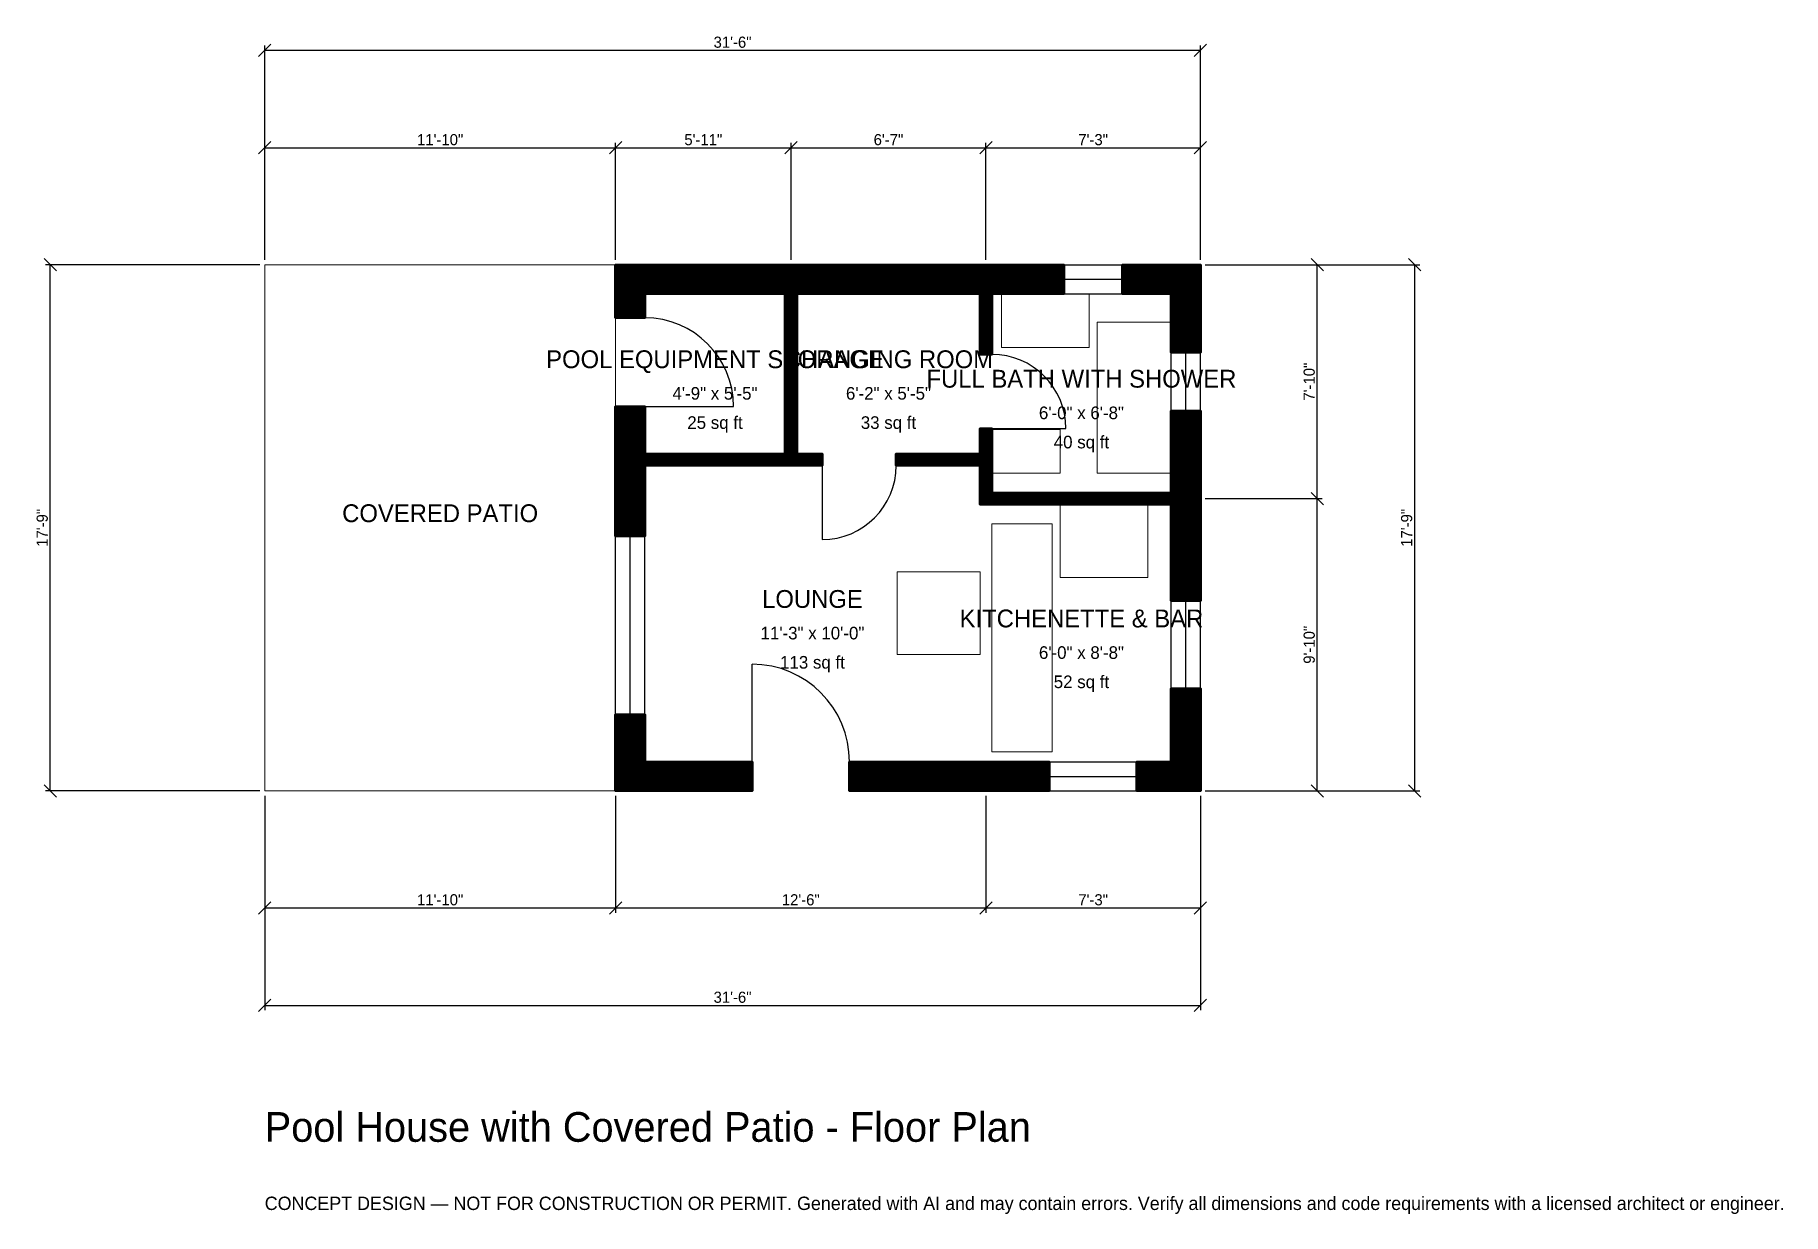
# Model space of a CAD drawing. Header units: inches. Extents: x -93 to 613, y -171 to 305.
import ezdxf
from ezdxf.enums import TextEntityAlignment as Align

# ---------------------------------------------------------------- set-up
doc = ezdxf.new("R2010")
doc.units = ezdxf.units.IN
doc.header["$MEASUREMENT"] = 0
doc.linetypes.add('DASHED', pattern=[0.6, 0.5, -0.1])
for name, color, linetype, lineweight in [('A-ANNO-DIMS', 1, 'Continuous', 13), ('A-ANNO-TEXT', 7, 'Continuous', 18), ('A-AREA-IDEN', 7, 'Continuous', 18), ('A-DOOR', 2, 'Continuous', 25), ('A-FLOR-FIXT', 9, 'Continuous', 13), ('A-FURN', 9, 'Continuous', 13), ('A-GLAZ', 4, 'Continuous', 25), ('A-SITE-PAVE', 8, 'Continuous', 13), ('A-WALL', 7, 'Continuous', 50), ('A-WALL-PATT', 8, 'Continuous', 13)]:
    doc.layers.add(name, color=color, linetype=linetype, lineweight=lineweight)
doc.dimstyles.new('PLAN', dxfattribs={"dimtxt": 4.5, "dimasz": 3, "dimexe": 2, "dimexo": 2, "dimgap": 1, "dimtad": 1, "dimdec": 0, "dimlunit": 4, "dimtsz": 2.5, "dimcen": 2.5, "dimclrd": 1, "dimclre": 1, "dimazin": 3, "dimtfac": 1, "dimtmove": 0, "dimatfit": 3})

msp = doc.modelspace()

# ---------------------------------------------------------------- hatches: boundary and pattern name
at = {"layer": 'A-WALL-PATT'}
h = msp.add_hatch(dxfattribs=at)
h.set_pattern_fill('ANSI31', color=8, scale=0.8)
h.paths.add_polyline_path([(153.5433, 0), (141.7323, 0), (141.7323, 0), (141.7322, 0), (141.7322, 11.811), (141.7323, 11.811), (141.7323, 30.9055), (153.5433, 30.9055), (153.5433, 11.811), (196.8504, 11.811), (196.8504, 0), (153.5433, 0), (153.5433, 0)])
h.paths.add_polyline_path([(141.7323, 127.9528), (141.7323, 131.4961), (141.7322, 131.4961), (141.7322, 136.2205), (141.7323, 136.2205), (141.7323, 139.7638), (141.7323, 155.315), (153.5433, 155.315), (153.5433, 139.7638), (153.5433, 136.2205), (210.2362, 136.2205), (210.2362, 200.7874), (206.6929, 200.7874), (153.5433, 200.7874), (153.5433, 191.1417), (141.7323, 191.1417), (141.7323, 200.7874), (141.7322, 200.7874), (141.7322, 212.5984), (141.7323, 212.5984), (141.7323, 212.5985), (153.5433, 212.5985), (153.5433, 212.5984), (206.6929, 212.5984), (210.2362, 212.5984), (210.2362, 212.5985), (214.9606, 212.5985), (214.9606, 212.5984), (218.5039, 212.5984), (285.4331, 212.5984), (288.9764, 212.5984), (288.9764, 212.5985), (293.7008, 212.5985), (293.7008, 212.5984), (297.2441, 212.5984), (322.8346, 212.5984), (322.8346, 200.7874), (297.2441, 200.7874), (293.7008, 200.7874), (293.7008, 176.378), (288.9764, 176.378), (288.9764, 200.7874), (285.4331, 200.7874), (218.5039, 200.7874), (214.9606, 200.7874), (214.9606, 136.2205), (225.1969, 136.2205), (225.1969, 131.4961), (214.9606, 131.4961), (210.2362, 131.4961), (153.5433, 131.4961), (153.5433, 127.9528), (153.5433, 102.9528), (141.7323, 102.9528), (141.7323, 127.9528)])
h.paths.add_polyline_path([(366.1417, 212.5984), (366.1417, 212.5985), (377.9528, 212.5985), (377.9528, 212.5984), (377.9528, 212.5984), (377.9528, 200.7874), (377.9528, 200.7874), (377.9528, 177.1654), (366.1417, 177.1654), (366.1417, 200.7874), (346.4567, 200.7874), (346.4567, 212.5984), (366.1417, 212.5984)])
h.paths.add_polyline_path([(377.9528, 124.0157), (377.9528, 120.4724), (377.9528, 120.4724), (377.9528, 115.748), (377.9528, 115.748), (377.9528, 112.2047), (377.9528, 76.7717), (366.1417, 76.7717), (366.1417, 112.2047), (366.1417, 115.748), (293.7008, 115.748), (288.9764, 115.748), (288.9764, 120.4724), (288.9764, 131.4961), (255.1181, 131.4961), (255.1181, 136.2205), (288.9764, 136.2205), (288.9764, 146.4567), (293.7008, 146.4567), (293.7008, 136.2205), (293.7008, 131.4961), (293.7008, 120.4724), (366.1417, 120.4724), (366.1417, 124.0157), (366.1417, 153.5433), (377.9528, 153.5433), (377.9528, 124.0157)])
h.paths.add_polyline_path([(377.9528, 11.811), (377.9528, 11.811), (377.9528, 0), (377.9528, 0), (377.9528, 0), (366.1417, 0), (366.1417, 0), (352.3622, 0), (352.3622, 11.811), (366.1417, 11.811), (366.1417, 41.3386), (377.9528, 41.3386), (377.9528, 11.811)])
h.paths.add_polyline_path([(297.2441, 0), (285.4331, 0), (236.2205, 0), (236.2205, 11.811), (285.4331, 11.811), (297.2441, 11.811), (316.9291, 11.811), (316.9291, 0), (297.2441, 0)])

# ---------------------------------------------------------------- linework, layer by layer
at = {"layer": 'A-DOOR'}
for p, q in [((153.5433, 155.315), (189.3701, 155.315)), ((293.7008, 146.4567), (323.622, 146.4567)), ((225.1969, 131.4961), (225.1969, 101.5748)), ((196.8504, 11.811), (196.8504, 51.1811))]:
    msp.add_line(p, q, dxfattribs=at)
for centre, radius, start, end in [((153.5433, 155.315), 35.8268, 0, 90), ((293.7008, 146.4567), 29.9213, 0, 90), ((225.1969, 131.4961), 29.9213, 270, 360), ((196.8504, 11.811), 39.3701, 0, 90)]:
    msp.add_arc(centre, radius, start, end, dxfattribs=at)
at = {"layer": 'A-FLOR-FIXT'}
for points in [[(297.6378, 179.1339), (333.0709, 179.1339), (333.0709, 200.7874), (297.6378, 200.7874)], [(336.2205, 128.3465), (366.1417, 128.3465), (366.1417, 189.3701), (336.2205, 189.3701)], [(293.7008, 128.3465), (321.2598, 128.3465), (321.2598, 146.063), (293.7008, 146.063)], [(293.7008, 15.748), (318.1102, 15.748), (318.1102, 107.874), (293.7008, 107.874)]]:
    msp.add_lwpolyline(points, close=True, dxfattribs=at)
at = {"layer": 'A-FURN'}
for points in [[(321.2598, 86.2205), (356.6929, 86.2205), (356.6929, 115.748), (321.2598, 115.748)], [(255.5118, 55.1181), (288.9764, 55.1181), (288.9764, 88.5827), (255.5118, 88.5827)]]:
    msp.add_lwpolyline(points, close=True, dxfattribs=at)
at = {"layer": 'A-GLAZ'}
for p, q in [((322.8346, 212.5984), (346.4567, 212.5984)), ((322.8346, 206.6929), (346.4567, 206.6929)), ((322.8346, 200.7874), (346.4567, 200.7874)), ((366.1417, 153.5433), (366.1417, 177.1654)), ((372.0472, 153.5433), (372.0472, 177.1654)), ((377.9528, 153.5433), (377.9528, 177.1654)), ((141.7323, 30.9055), (141.7323, 102.9528)), ((147.6378, 30.9055), (147.6378, 102.9528)), ((153.5433, 30.9055), (153.5433, 102.9528)), ((366.1417, 41.3386), (366.1417, 76.7717)), ((372.0472, 41.3386), (372.0472, 76.7717)), ((377.9528, 41.3386), (377.9528, 76.7717)), ((316.9291, 11.811), (352.3622, 11.811)), ((316.9291, 5.9055), (352.3622, 5.9055)), ((316.9291, 0), (352.3622, 0))]:
    msp.add_line(p, q, dxfattribs=at)
at = {"layer": 'A-SITE-PAVE', "linetype": 'DASHED'}
msp.add_lwpolyline([(0, 0), (141.7323, 0), (141.7323, 212.5984), (0, 212.5984)], close=True, dxfattribs=at)
at = {"layer": 'A-WALL'}
for points in [[(141.7323, 127.9528), (141.7323, 131.4961), (141.7322, 131.4961), (141.7322, 136.2205), (141.7323, 136.2205), (141.7323, 139.7638), (141.7323, 155.315), (153.5433, 155.315), (153.5433, 139.7638), (153.5433, 136.2205), (210.2362, 136.2205), (210.2362, 200.7874), (206.6929, 200.7874), (153.5433, 200.7874), (153.5433, 191.1417), (141.7323, 191.1417), (141.7323, 200.7874), (141.7322, 200.7874), (141.7322, 212.5984), (141.7323, 212.5984), (141.7323, 212.5985), (153.5433, 212.5985), (153.5433, 212.5984), (206.6929, 212.5984), (210.2362, 212.5984), (210.2362, 212.5985), (214.9606, 212.5985), (214.9606, 212.5984), (218.5039, 212.5984), (285.4331, 212.5984), (288.9764, 212.5984), (288.9764, 212.5985), (293.7008, 212.5985), (293.7008, 212.5984), (297.2441, 212.5984), (322.8346, 212.5984), (322.8346, 200.7874), (297.2441, 200.7874), (293.7008, 200.7874), (293.7008, 176.378), (288.9764, 176.378), (288.9764, 200.7874), (285.4331, 200.7874), (218.5039, 200.7874), (214.9606, 200.7874), (214.9606, 136.2205), (225.1969, 136.2205), (225.1969, 131.4961), (214.9606, 131.4961), (210.2362, 131.4961), (153.5433, 131.4961), (153.5433, 127.9528), (153.5433, 102.9528), (141.7323, 102.9528), (141.7323, 127.9528)], [(366.1417, 212.5984), (366.1417, 212.5985), (377.9528, 212.5985), (377.9528, 212.5984), (377.9528, 212.5984), (377.9528, 200.7874), (377.9528, 200.7874), (377.9528, 177.1654), (366.1417, 177.1654), (366.1417, 200.7874), (346.4567, 200.7874), (346.4567, 212.5984), (366.1417, 212.5984)], [(377.9528, 124.0157), (377.9528, 120.4724), (377.9528, 120.4724), (377.9528, 115.748), (377.9528, 115.748), (377.9528, 112.2047), (377.9528, 76.7717), (366.1417, 76.7717), (366.1417, 112.2047), (366.1417, 115.748), (293.7008, 115.748), (288.9764, 115.748), (288.9764, 120.4724), (288.9764, 131.4961), (255.1181, 131.4961), (255.1181, 136.2205), (288.9764, 136.2205), (288.9764, 146.4567), (293.7008, 146.4567), (293.7008, 136.2205), (293.7008, 131.4961), (293.7008, 120.4724), (366.1417, 120.4724), (366.1417, 124.0157), (366.1417, 153.5433), (377.9528, 153.5433), (377.9528, 124.0157)], [(377.9528, 11.811), (377.9528, 11.811), (377.9528, 0), (377.9528, 0), (377.9528, 0), (366.1417, 0), (366.1417, 0), (352.3622, 0), (352.3622, 11.811), (366.1417, 11.811), (366.1417, 41.3386), (377.9528, 41.3386), (377.9528, 11.811)], [(153.5433, 0), (141.7323, 0), (141.7323, 0), (141.7322, 0), (141.7322, 11.811), (141.7323, 11.811), (141.7323, 30.9055), (153.5433, 30.9055), (153.5433, 11.811), (196.8504, 11.811), (196.8504, 0), (153.5433, 0), (153.5433, 0)], [(297.2441, 0), (285.4331, 0), (236.2205, 0), (236.2205, 11.811), (285.4331, 11.811), (297.2441, 11.811), (316.9291, 11.811), (316.9291, 0), (297.2441, 0)]]:
    msp.add_lwpolyline(points, close=True, dxfattribs=at)

# ---------------------------------------------------------------- texts
at = {"layer": 'A-ANNO-TEXT'}
for s, height, p in [('Pool House with Covered Patio - Floor Plan', 12, (0, -141.7323)), ('CONCEPT DESIGN — NOT FOR CONSTRUCTION OR PERMIT. Generated with AI and may contain errors. Verify all dimensions and code requirements with a licensed architect or engineer.', 5.4, (0, -169.2913))]:
    msp.add_text(s, height=height, dxfattribs=at).set_placement(p)
at = {"layer": 'A-AREA-IDEN'}
for s, height, p in [('POOL EQUIPMENT STORAGE', 7.2, (181.8898, 174.4094)), ('CHANGING ROOM', 7.2, (251.9685, 174.4094)), ('FULL BATH WITH SHOWER', 7.2, (329.9213, 166.5354)), ('4\'-9" x 5\'-5"', 5.1, (181.8898, 160.6299)), ('6\'-2" x 5\'-5"', 5.1, (251.9685, 160.6299)), ('6\'-0" x 6\'-8"', 5.1, (329.9213, 152.7559)), ('25 sq ft', 5.1, (181.8898, 148.8189)), ('33 sq ft', 5.1, (251.9685, 148.8189)), ('40 sq ft', 5.1, (329.9213, 140.9449)), ('COVERED PATIO', 7.2, (70.8661, 112.2047)), ('LOUNGE', 7.2, (221.2598, 77.5591)), ('KITCHENETTE & BAR', 7.2, (329.9213, 69.685)), ('11\'-3" x 10\'-0"', 5.1, (221.2598, 63.7795)), ('6\'-0" x 8\'-8"', 5.1, (329.9213, 55.9055)), ('113 sq ft', 5.1, (221.2598, 51.9685)), ('52 sq ft', 5.1, (329.9213, 44.0945))]:
    msp.add_text(s, height=height, dxfattribs=at).set_placement(p, align=Align.MIDDLE_CENTER)

# ---------------------------------------------------------------- dimensions: what is measured, and where the dimension line sits
at = {"layer": 'A-ANNO-DIMS'}
for base, p1, p2, text in [((0, 299.2126), (0, 212.5984), (377.9528, 212.5984), '31\'-6"'), ((0, 259.8425), (0, 212.5984), (141.7323, 212.5984), '11\'-10"'), ((141.7323, 259.8425), (141.7323, 212.5984), (212.5984, 212.5984), '5\'-11"'), ((212.5984, 259.8425), (212.5984, 212.5984), (291.3386, 212.5984), '6\'-7"'), ((291.3386, 259.8425), (291.3386, 212.5984), (377.9528, 212.5984), '7\'-3"'), ((0, -47.2441), (0, 0), (141.7323, 0), '11\'-10"'), ((0, -86.6142), (0, 0), (377.9528, 0), '31\'-6"'), ((141.7323, -47.2441), (141.7323, 0), (291.3386, 0), '12\'-6"'), ((291.3386, -47.2441), (291.3386, 0), (377.9528, 0), '7\'-3"')]:
    msp.add_linear_dim(base=base, p1=p1, p2=p2, text=text, dimstyle='PLAN', dxfattribs=at).render()
for base, p1, p2, text in [((-86.6142, 0), (0, 0), (0, 212.5984), '17\'-9"'), ((425.1968, 118.1102), (377.9528, 118.1102), (377.9528, 212.5984), '7\'-10"'), ((464.5669, 0), (377.9528, 0), (377.9528, 212.5984), '17\'-9"'), ((425.1968, 0), (377.9528, 0), (377.9528, 118.1102), '9\'-10"')]:
    msp.add_linear_dim(base=base, p1=p1, p2=p2, angle=90, text=text, dimstyle='PLAN', dxfattribs=at).render()

doc.saveas('drawing.dxf')
